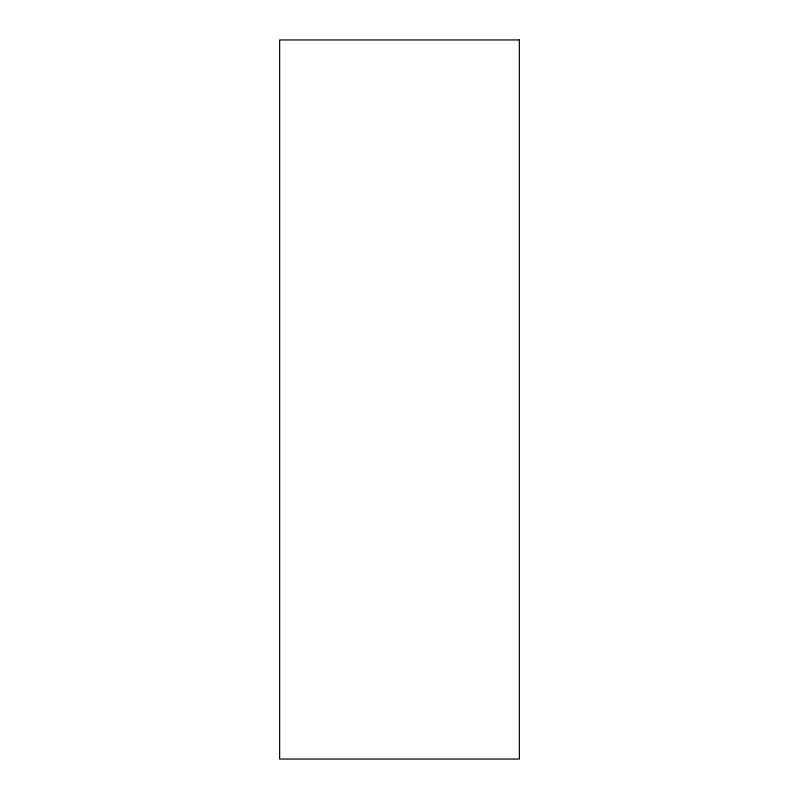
<?xml version="1.0" encoding="UTF-8"?>
<svg xmlns="http://www.w3.org/2000/svg" width="799" height="799" viewBox="0 0 799 799"><rect width="100%" height="100%" fill="white"/><g stroke="black" fill="none" stroke-linecap="round" stroke-linejoin="round"><path stroke-width="1.2" d="M519.35 39.95L279.65 39.95L279.65 759.05L519.35 759.05L519.35 39.95"/></g></svg>
